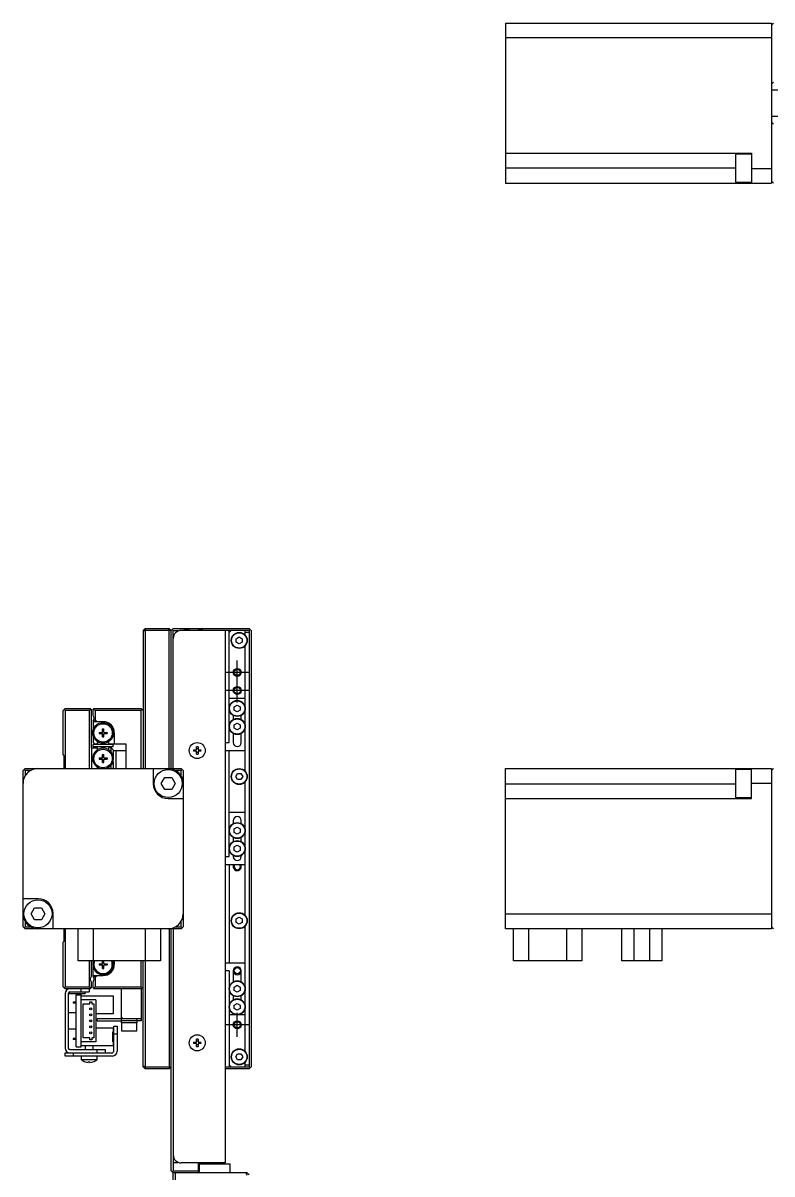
# Model space of a CAD drawing. Extents: x 0 to 896, y -8 to 534.
# Drawn here: x 0 to 187, y 246.4 to 533.8 of the extents above; entities that cross this region are included whole.
import ezdxf

# ---------------------------------------------------------------- set-up
doc = ezdxf.new("R2010")
doc.units = 0
doc.header["$LTSCALE"] = 0.5
doc.linetypes.add('CENTER', pattern=[50.8, 31.75, -6.35, 6.35, -6.35])
for name, color, linetype in [('MSM_CENTER', 1, 'CENTER'), ('MSM_CONTINUOUS', 7, 'CONTINUOUS'), ('MSM_NARROW', 5, 'CONTINUOUS')]:
    doc.layers.add(name, color=color, linetype=linetype)

msp = doc.modelspace()

# ---------------------------------------------------------------- linework, layer by layer
at = {"layer": 'MSM_CENTER'}
for p, q in [((53.5, 364.15), (53.5, 374.65)), ((56.5, 371.65), (50.5, 371.65)), ((56.5, 367.15), (50.5, 367.15)), ((53.5, 280.65), (53.5, 286.65)), ((56.5, 283.65), (50.5, 283.65))]:
    msp.add_line(p, q, dxfattribs=at)
at = {"layer": 'MSM_CONTINUOUS'}
for p, q in [((120.52, 533.83), (186.92, 533.83)), ((120.52, 533.83), (120.52, 493.83)), ((186.92, 533.83), (186.92, 493.83)), ((187.42, 533.83), (186.92, 533.33)), ((186.92, 530.13), (120.52, 530.13)), ((187.42, 519.08), (186.92, 518.58)), ((205.92, 517.08), (186.92, 517.08)), ((186.92, 510.58), (205.92, 510.58)), ((186.92, 509.08), (187.42, 508.58)), ((120.52, 501.32), (181.92, 501.32)), ((177.92, 501.07), (177.92, 494.07)), ((181.92, 501.07), (177.92, 501.07)), ((181.92, 501.32), (181.92, 493.83)), ((177.92, 497.62), (120.52, 497.62)), ((181.92, 497.53), (186.92, 497.53)), ((120.52, 493.83), (186.92, 493.83)), ((177.92, 494.07), (181.92, 494.07)), ((187.42, 493.83), (186.92, 494.33)), ((30.5, 382.65), (30, 382.15)), ((30.5, 382.65), (30.5, 347.65)), ((30.5, 382.65), (36.5, 382.65)), ((37, 382.15), (36.5, 382.65)), ((36.5, 347.65), (36.5, 382.65)), ((37.5, 382.65), (37, 382.15)), ((37.5, 382.15), (37.25, 382.4)), ((37.5, 382.65), (44.7, 382.65)), ((40.3, 382.45), (41.5, 382.45)), ((40.3, 382.15), (40.3, 382.45)), ((41.5, 382.15), (41.5, 382.45)), ((44, 382.35), (43.8, 382.15)), ((44, 382.65), (44, 382.15)), ((44.2, 382.15), (44.2, 382.65)), ((45, 382.65), (44.6, 382.25)), ((44.7, 382.65), (44.8, 382.55)), ((44.7, 382.55), (44.9, 382.55)), ((45, 382.65), (56.5, 382.65)), ((57, 382.15), (56.5, 382.65)), ((56.5, 382.15), (56.75, 382.4)), ((30.5, 382.15), (30, 381.94)), ((30, 382.15), (30, 347.65)), ((37, 382.15), (30.5, 382.15)), ((37, 347.65), (37, 382.15)), ((37.5, 382.15), (38.7, 382.15)), ((37.5, 347.65), (37.5, 382.15)), ((38.7, 382.15), (38.7, 381.98)), ((56.5, 382.15), (39.5, 382.15)), ((44.4, 382.25), (44.4, 382.15)), ((44.6, 382.25), (44.4, 382.25)), ((44.6, 382.25), (44.5, 382.15)), ((44.6, 382.25), (44.7, 382.15)), ((50.5, 382.15), (50.5, 249.15)), ((51.5, 354.15), (51.5, 382.15)), ((51.5, 381.65), (52, 382.15)), ((53.25, 380.08), (54, 380.51)), ((53.25, 379.21), (53.25, 380.08)), ((54, 380.51), (54.75, 380.08)), ((54.75, 380.08), (54.75, 379.21)), ((55.5, 380.97), (55.5, 382.15)), ((56.5, 381.65), (55.5, 381.65)), ((56.5, 382.15), (56.5, 273.15)), ((57, 382.15), (57, 273.15)), ((54, 378.78), (53.25, 379.21)), ((54.75, 379.21), (54, 378.78)), ((55.5, 346.97), (55.5, 378.32)), ((55.5, 365.15), (51.5, 365.15)), ((10, 362.15), (10.5, 362.65)), ((10.5, 362.15), (10.25, 362.4)), ((10.5, 362.65), (16.8, 362.65)), ((16.6, 362.15), (16.95, 362.5)), ((16.8, 362.65), (16.95, 362.5)), ((16.95, 362.5), (17, 362.45)), ((17, 362.45), (17, 352.85)), ((17.5, 362.45), (17.7, 362.65)), ((17.5, 360.91), (17.5, 362.45)), ((17.6, 362.55), (18, 362.15)), ((17.7, 362.65), (29.5, 362.65)), ((30, 362.15), (29.5, 362.65)), ((29.5, 362.15), (29.75, 362.4)), ((52.75, 363.08), (53.5, 363.51)), ((52.75, 362.21), (52.75, 363.08)), ((53.5, 361.78), (52.75, 362.21)), ((53.5, 363.51), (54.25, 363.08)), ((54.25, 362.21), (53.5, 361.78)), ((54.25, 363.08), (54.25, 362.21)), ((10, 351.05), (10, 362.15)), ((10.5, 362.15), (10.5, 347.65)), ((16.6, 362.15), (10.5, 362.15)), ((16.6, 347.65), (16.6, 362.15)), ((17.5, 359.58), (17.5, 357.26)), ((20, 359.35), (17.5, 359.35)), ((18, 359.85), (17.65, 359.35)), ((18, 362.15), (18, 359.85)), ((29.5, 362.15), (18, 362.15)), ((18.5, 359.35), (18, 359.85)), ((29.5, 347.65), (29.5, 362.15)), ((52.5, 360.91), (52.5, 359.88)), ((54.5, 359.88), (54.5, 360.91)), ((19, 356.69), (19, 356.4)), ((19, 356.69), (19.8, 356.69)), ((19.53, 356.4), (19.53, 356.69)), ((19.85, 357.55), (20.15, 357.55)), ((19.85, 356.75), (19.85, 357.55)), ((20.15, 357.02), (19.85, 357.02)), ((20.15, 356.75), (20.15, 357.55)), ((20.21, 356.69), (21, 356.69)), ((20.47, 356.4), (20.47, 356.69)), ((21, 356.69), (21, 356.4)), ((22.8, 356.55), (22.8, 353.85)), ((52.75, 358.58), (53.5, 359.01)), ((52.75, 357.71), (52.75, 358.58)), ((53.5, 357.28), (52.75, 357.71)), ((53.5, 359.01), (54.25, 358.58)), ((54.25, 357.71), (53.5, 357.28)), ((54.25, 358.58), (54.25, 357.71)), ((17.5, 355.83), (17.5, 354.15)), ((17.5, 354.15), (17.8, 353.85)), ((22.5, 353.65), (17.5, 353.65)), ((17.5, 353.05), (17.5, 353.65)), ((17.8, 353.85), (18.45, 353.85)), ((18.6, 354.11), (18.45, 353.85)), ((19, 356.4), (19.8, 356.4)), ((19.85, 355.55), (19.85, 356.34)), ((19.85, 356.08), (20.15, 356.08)), ((19.85, 355.55), (20.15, 355.55)), ((20.15, 355.55), (20.15, 356.34)), ((20.21, 356.4), (21, 356.4)), ((21.55, 353.85), (21.4, 354.11)), ((21.55, 353.85), (25.7, 353.85)), ((22.5, 353.05), (22.5, 353.65)), ((25.7, 353.85), (25.7, 347.65)), ((50.5, 354.15), (51.5, 354.15)), ((52.5, 356.41), (52.5, 354.15)), ((54.5, 354.15), (54.5, 356.41)), ((10, 351.05), (10.3, 350.75)), ((10.3, 347.65), (10.3, 350.75)), ((17, 352.85), (18.46, 352.85)), ((17.1, 352.85), (17.1, 347.65)), ((22.5, 353.05), (17.5, 353.05)), ((18.46, 352.85), (18.67, 352.47)), ((19.85, 351.15), (20.15, 351.15)), ((19.85, 350.35), (19.85, 351.15)), ((20.15, 350.35), (20.15, 351.15)), ((21.46, 352.71), (21.54, 352.85)), ((22, 352.85), (21.54, 352.85)), ((22.5, 352.35), (22, 352.85)), ((22, 351.81), (22, 352.85)), ((22.5, 352.35), (22.5, 350.86)), ((25.7, 352.1), (22.5, 352.1)), ((23.2, 352.1), (23.2, 347.65)), ((42.57, 352.35), (43.3, 352.35)), ((43.3, 351.95), (42.57, 351.95)), ((43.3, 352.35), (43.3, 353.07)), ((43.3, 351.22), (43.3, 351.95)), ((43.7, 353.07), (43.7, 352.35)), ((43.7, 352.35), (44.43, 352.35)), ((44.43, 351.95), (43.7, 351.95)), ((43.7, 351.95), (43.7, 351.22)), ((50.5, 352.15), (55.5, 352.15)), ((51.5, 325.65), (51.5, 352.15)), ((19, 350.29), (19, 350)), ((19, 350.29), (19.8, 350.29)), ((19, 350), (19.8, 350)), ((19.53, 350), (19.53, 350.29)), ((20.15, 350.62), (19.85, 350.62)), ((19.85, 349.15), (19.85, 349.94)), ((19.85, 349.68), (20.15, 349.68)), ((19.85, 349.15), (20.15, 349.15)), ((20.15, 349.15), (20.15, 349.94)), ((20.21, 350.29), (21, 350.29)), ((20.21, 350), (21, 350)), ((20.47, 350), (20.47, 350.29)), ((21, 350.29), (21, 350)), ((22, 347.65), (22, 348.48)), ((22.3, 347.65), (22.5, 347.85)), ((22.5, 349.43), (22.5, 347.65)), ((0, 347.15), (0.5, 347.65)), ((0, 308.15), (0, 347.15)), ((0.25, 347.4), (0.5, 347.15)), ((0.5, 347.65), (39.5, 347.65)), ((0.5, 347.15), (0.5, 345.8)), ((1.84, 347.15), (0.5, 347.15)), ((32.51, 347.65), (32.51, 343.86)), ((34.53, 343.91), (35.4, 345.41)), ((35.4, 345.41), (37.13, 345.41)), ((37.13, 345.41), (38, 343.91)), ((39.5, 347.15), (38.16, 347.15)), ((39.5, 347.65), (40, 347.15)), ((39.75, 347.4), (39.5, 347.15)), ((39.5, 345.8), (39.5, 347.15)), ((40, 347.15), (40, 308.15)), ((53.13, 345.65), (53.57, 346.4)), ((53.57, 344.9), (53.13, 345.65)), ((53.57, 346.4), (54.43, 346.4)), ((54.43, 346.4), (54.87, 345.65)), ((54.87, 345.65), (54.43, 344.9)), ((120.52, 307.65), (120.52, 347.65)), ((120.52, 347.65), (186.92, 347.65)), ((177.92, 347.41), (177.92, 340.41)), ((181.92, 347.41), (177.92, 347.41)), ((181.92, 340.16), (181.92, 347.65)), ((186.92, 347.65), (186.92, 307.65)), ((187.42, 347.65), (186.92, 347.15)), ((35.4, 342.41), (34.53, 343.91)), ((37.13, 342.41), (35.4, 342.41)), ((38, 343.91), (37.13, 342.41)), ((54.43, 344.9), (53.57, 344.9)), ((55.5, 310.97), (55.5, 344.32)), ((120.52, 343.86), (177.92, 343.86)), ((186.92, 343.95), (181.92, 343.95)), ((36.21, 340.16), (40, 340.16)), ((120.52, 340.16), (181.92, 340.16)), ((177.92, 340.41), (181.92, 340.41)), ((55.5, 336.65), (51.5, 336.65)), ((52.5, 334.65), (52.5, 333.88)), ((54.5, 333.88), (54.5, 334.65)), ((52.75, 332.58), (53.5, 333.01)), ((52.75, 331.71), (52.75, 332.58)), ((53.5, 331.28), (52.75, 331.71)), ((53.5, 333.01), (54.25, 332.58)), ((54.25, 331.71), (53.5, 331.28)), ((54.25, 332.58), (54.25, 331.71)), ((52.5, 330.41), (52.5, 329.38)), ((52.75, 328.08), (53.5, 328.51)), ((52.75, 327.21), (52.75, 328.08)), ((53.5, 328.51), (54.25, 328.08)), ((54.25, 328.08), (54.25, 327.21)), ((54.5, 329.38), (54.5, 330.41)), ((50.5, 325.65), (51.5, 325.65)), ((52.5, 325.91), (52.5, 325.65)), ((53.5, 326.78), (52.75, 327.21)), ((54.25, 327.21), (53.5, 326.78)), ((54.5, 325.65), (54.5, 325.91)), ((50.5, 323.65), (55.5, 323.65)), ((51.5, 323.65), (51.5, 299.15)), ((3.79, 315.13), (0, 315.13)), ((2, 311.38), (2.87, 312.88)), ((2.87, 309.88), (2, 311.38)), ((2.87, 312.88), (4.6, 312.88)), ((4.6, 312.88), (5.47, 311.38)), ((5.47, 311.38), (4.6, 309.88)), ((7.49, 307.65), (7.49, 311.43)), ((53.25, 310.08), (54, 310.51)), ((54, 310.51), (54.75, 310.08)), ((120.52, 311.35), (186.92, 311.35)), ((0.5, 307.65), (0, 308.15)), ((0.25, 307.9), (0.5, 308.15)), ((0.5, 309.49), (0.5, 308.15)), ((0.5, 308.15), (1.84, 308.15)), ((39.5, 307.65), (0.5, 307.65)), ((4.6, 309.88), (2.87, 309.88)), ((10.3, 304.55), (10.3, 307.65)), ((10.5, 307.65), (10.5, 293.15)), ((13.8, 299.65), (13.8, 307.65)), ((17.5, 307.65), (17.5, 299.46)), ((30.6, 299.65), (30.6, 307.65)), ((34.3, 307.65), (34.3, 299.65)), ((36.5, 307.65), (36.5, 272.65)), ((37, 247.15), (37, 307.65)), ((37.5, 307.65), (37.5, 247.15)), ((38.16, 308.15), (39.5, 308.15)), ((39.5, 308.15), (39.5, 309.49)), ((39.5, 308.15), (39.75, 307.9)), ((40, 308.15), (39.5, 307.65)), ((53.25, 309.21), (53.25, 310.08)), ((54, 308.78), (53.25, 309.21)), ((54.75, 309.21), (54, 308.78)), ((54.75, 310.08), (54.75, 309.21)), ((55.5, 276.97), (55.5, 308.32)), ((186.92, 307.65), (120.52, 307.65)), ((122.52, 299.65), (122.52, 307.65)), ((126.22, 307.65), (126.22, 299.65)), ((135.82, 299.65), (135.82, 307.65)), ((139.52, 307.65), (139.52, 299.65)), ((149.52, 299.65), (149.52, 307.65)), ((152.52, 307.65), (152.52, 299.65)), ((156.52, 299.65), (156.52, 307.65)), ((159.52, 307.65), (159.52, 299.65)), ((186.92, 308.15), (187.42, 307.65)), ((10.3, 304.55), (10, 304.25)), ((10, 293.15), (10, 304.25)), ((34.3, 299.65), (13.8, 299.65)), ((16.6, 293.15), (16.6, 299.65)), ((17, 299.65), (17, 295.71)), ((19.85, 298.95), (19.85, 299.65)), ((20.15, 299.22), (19.85, 299.22)), ((20.15, 298.95), (20.15, 299.65)), ((22.8, 299.65), (22.8, 298.75)), ((29.5, 293.15), (29.5, 299.65)), ((30, 273.15), (30, 299.65)), ((30.5, 299.65), (30.5, 272.65)), ((50.5, 299.15), (55.5, 299.15)), ((139.52, 299.65), (122.52, 299.65)), ((159.52, 299.65), (149.52, 299.65)), ((17.5, 295.71), (17.5, 298.03)), ((19, 298.89), (19, 298.6)), ((19, 298.89), (19.8, 298.89)), ((19, 298.6), (19.8, 298.6)), ((19.53, 298.6), (19.53, 298.89)), ((19.85, 297.75), (19.85, 298.54)), ((19.85, 298.28), (20.15, 298.28)), ((19.85, 297.75), (20.15, 297.75)), ((20.15, 297.75), (20.15, 298.54)), ((20.21, 298.89), (21, 298.89)), ((20.21, 298.6), (21, 298.6)), ((20.47, 298.6), (20.47, 298.89)), ((21, 298.89), (21, 298.6)), ((51.5, 297.15), (50.5, 297.15)), ((51.5, 297.15), (51.5, 273.15)), ((52.5, 297.15), (52.5, 294.38)), ((54.5, 294.38), (54.5, 297.15)), ((17, 294.38), (17, 292.85)), ((17.5, 295.95), (20, 295.95)), ((17.5, 292.85), (17.5, 294.38)), ((17.65, 295.95), (18, 295.45)), ((18, 295.45), (18.5, 295.95)), ((18, 295.45), (18, 293.15)), ((52.75, 293.08), (53.5, 293.51)), ((53.5, 293.51), (54.25, 293.08)), ((10.5, 292.65), (10, 293.15)), ((10.25, 292.9), (10.5, 293.15)), ((10.5, 293.15), (16.6, 293.15)), ((16.8, 292.65), (10.5, 292.65)), ((10.5, 291.45), (10.5, 277.85)), ((11.3, 291.45), (11.3, 277.85)), ((11.5, 291.79), (11.5, 291.35)), ((15.5, 291.35), (11.5, 291.35)), ((11.7, 291.85), (16.5, 291.85)), ((13.3, 291.15), (14.5, 291.15)), ((13.3, 278.15), (13.3, 291.15)), ((14.5, 291.85), (14.5, 292.65)), ((14.5, 278.15), (14.5, 291.15)), ((14.5, 290.9), (22.5, 290.9)), ((15.5, 291.35), (15.5, 291.85)), ((16.5, 292.65), (16.5, 291.85)), ((16.95, 292.8), (16.6, 293.15)), ((17, 292.85), (16.8, 292.65)), ((17.6, 292.75), (17.5, 292.85)), ((18, 293.15), (17.6, 292.75)), ((17.6, 292.75), (17.7, 292.65)), ((29.5, 292.65), (17.7, 292.65)), ((18, 293.15), (29.5, 293.15)), ((22.5, 290.9), (22.5, 286.4)), ((24.5, 292.65), (24.5, 284.15)), ((29.75, 292.9), (29.5, 293.15)), ((29.5, 292.65), (30, 293.15)), ((29.5, 292.65), (29.5, 284.65)), ((52.5, 290.91), (52.5, 289.88)), ((52.75, 292.21), (52.75, 293.08)), ((53.5, 291.78), (52.75, 292.21)), ((54.25, 292.21), (53.5, 291.78)), ((54.25, 293.08), (54.25, 292.21)), ((54.5, 289.88), (54.5, 290.91)), ((12.5, 289.27), (12.5, 289.02)), ((13.3, 289.27), (12.5, 289.27)), ((13.3, 289.02), (12.5, 289.02)), ((18.2, 289.9), (14.5, 289.9)), ((15, 288.9), (16.65, 288.9)), ((15, 280.4), (15, 288.9)), ((16.65, 289.4), (17.15, 289.4)), ((16.65, 288.9), (16.65, 289.4)), ((17.15, 289.4), (17.15, 288.9)), ((17.15, 288.9), (17.7, 288.9)), ((17.7, 288.9), (17.7, 280.4)), ((18.2, 289.9), (18.2, 279.4)), ((52.75, 288.58), (53.5, 289.01)), ((52.75, 287.71), (52.75, 288.58)), ((53.5, 287.28), (52.75, 287.71)), ((53.5, 289.01), (54.25, 288.58)), ((54.25, 287.71), (53.5, 287.28)), ((54.25, 288.58), (54.25, 287.71)), ((13.3, 286.65), (11.3, 286.65)), ((22.5, 286.4), (18.2, 286.4)), ((18.5, 284.65), (18.5, 285.15)), ((29.5, 285.15), (18.5, 285.15)), ((18.5, 284.65), (24.5, 284.65)), ((25, 285.15), (24.5, 285.65)), ((26.5, 284.65), (24.5, 284.65)), ((29.5, 284.65), (26.5, 284.65)), ((28.5, 284.15), (28.5, 285.15)), ((55.5, 286.15), (51.5, 286.15)), ((11.3, 282.65), (13.3, 282.65)), ((18.2, 282.9), (22.5, 282.9)), ((22.5, 281.9), (22.4, 281.9)), ((22.4, 279.4), (22.4, 281.9)), ((22.5, 282.9), (22.5, 281.9)), ((22.7, 277.15), (22.7, 283.35)), ((22.7, 283.35), (23.5, 283.35)), ((23.5, 283.35), (23.5, 277.05)), ((28.5, 284.15), (24.5, 284.15)), ((24.6, 284.15), (24.6, 282.15)), ((24.6, 282.15), (28.4, 282.15)), ((28.4, 282.15), (28.4, 284.15)), ((12.5, 280.27), (12.5, 280.02)), ((13.3, 280.27), (12.5, 280.27)), ((13.3, 280.02), (12.5, 280.02)), ((18.2, 279.4), (14.5, 279.4)), ((16.65, 280.4), (15, 280.4)), ((16.65, 279.9), (16.65, 280.4)), ((17.15, 279.9), (16.65, 279.9)), ((17.15, 280.4), (17.15, 279.9)), ((17.7, 280.4), (17.15, 280.4)), ((22.4, 281.1), (22.5, 281.1)), ((22.4, 280.72), (22.5, 280.72)), ((22.4, 280.57), (22.5, 280.57)), ((22.4, 280.2), (22.5, 280.2)), ((22.5, 279.4), (22.4, 279.4)), ((22.5, 280.2), (22.5, 281.1)), ((22.5, 279.4), (22.5, 278.4)), ((23.5, 281.35), (22.7, 281.35)), ((42.57, 279.35), (43.3, 279.35)), ((43.3, 278.95), (42.57, 278.95)), ((43.3, 279.35), (43.3, 280.07)), ((43.3, 278.22), (43.3, 278.95)), ((43.7, 280.07), (43.7, 279.35)), ((43.7, 279.35), (44.43, 279.35)), ((44.43, 278.95), (43.7, 278.95)), ((43.7, 278.95), (43.7, 278.22)), ((10.5, 275.85), (10.5, 276.65)), ((10.5, 276.65), (22.2, 276.65)), ((11.7, 277.45), (20.5, 277.45)), ((12.5, 276.65), (12.5, 275.85)), ((13.3, 278.15), (14.5, 278.15)), ((22.5, 278.4), (14.5, 278.4)), ((15.5, 278.4), (15.5, 277.45)), ((17.5, 277.45), (17.5, 278.4)), ((18.5, 276.65), (18.5, 277.45)), ((20.5, 277.45), (20.5, 276.65)), ((53.13, 275.65), (53.57, 276.4)), ((53.57, 276.4), (54.43, 276.4)), ((54.43, 276.4), (54.87, 275.65)), ((22.3, 275.85), (10.5, 275.85)), ((14.5, 275.85), (14.5, 274.95)), ((14.5, 274.95), (18.5, 274.95)), ((15.55, 274.39), (15.57, 274.39)), ((16.3, 274.39), (16.7, 274.39)), ((16.3, 274.26), (16.3, 274.39)), ((16.7, 274.39), (16.7, 274.26)), ((17.43, 274.39), (17.45, 274.39)), ((18.5, 274.95), (18.5, 275.85)), ((30.5, 273.15), (30, 273.35)), ((30, 273.15), (30.5, 272.65)), ((30.5, 273.15), (37, 273.15)), ((36.5, 272.65), (37, 273.15)), ((50.5, 273.15), (56.5, 273.15)), ((52, 273.15), (51.5, 273.65)), ((53.57, 274.9), (53.13, 275.65)), ((54.43, 274.9), (53.57, 274.9)), ((54.87, 275.65), (54.43, 274.9)), ((55.5, 273.15), (55.5, 274.32)), ((55.5, 273.65), (56.5, 273.65)), ((56.75, 272.9), (56.5, 273.15)), ((56.5, 272.65), (57, 273.15)), ((36.5, 272.65), (30.5, 272.65)), ((56.5, 272.65), (50.5, 272.65)), ((38.7, 249.15), (37.5, 249.15)), ((38.7, 249.31), (38.7, 249.15)), ((50.5, 249.15), (39.5, 249.15)), ((43.8, 247.15), (43.8, 249.15)), ((44, 249.15), (44, 247.05)), ((44.1, 247.15), (44.1, 249.15)), ((44.1, 248.95), (51.75, 248.95)), ((50, 248.95), (50, 249.15)), ((51.75, 246.65), (51.75, 248.95)), ((37, 247.15), (37.5, 246.65)), ((37.25, 246.9), (37.5, 247.15)), ((37.5, 247.15), (43.8, 247.15)), ((37.5, 233.15), (37.5, 246.65)), ((56, 246.65), (37.5, 246.65)), ((38, 246.65), (38, 233.15)), ((43.6, 246.65), (43.95, 247)), ((43.8, 247.15), (43.95, 247)), ((43.95, 247), (44, 247.05)), ((44, 247.05), (44.1, 247.15)), ((56, 246.03), (55.69, 246.65)), ((56, 246.65), (56.5, 246.15))]:
    msp.add_line(p, q, dxfattribs=at)
for centre, radius in [((54, 379.65), 2), ((54, 379.65), 1.9), ((53.5, 371.65), 0.783), ((53.5, 367.15), 0.783), ((53.5, 362.65), 2), ((53.5, 362.65), 1.9), ((53.5, 358.15), 2), ((53.5, 358.15), 1.9), ((20, 356.55), 2.6), ((20, 356.55), 2.3), ((43.5, 352.15), 2), ((20, 350.15), 2.3), ((36.26, 343.91), 3.5), ((54, 345.65), 2), ((54, 345.65), 1.9), ((53.5, 332.15), 2), ((53.5, 332.15), 1.9), ((53.5, 327.65), 2), ((53.5, 327.65), 1.9), ((3.74, 311.38), 3.5), ((54, 309.65), 2), ((54, 309.65), 1.9), ((53.5, 297.15), 0.783), ((53.5, 292.65), 2), ((53.5, 292.65), 1.9), ((16.9, 287.65), 0.25), ((53.5, 288.15), 2), ((53.5, 288.15), 1.9), ((16.9, 286.15), 0.25), ((16.9, 284.65), 0.25), ((16.9, 283.15), 0.25), ((16.9, 281.65), 0.25), ((53.5, 283.65), 0.783), ((43.5, 279.15), 2), ((54, 275.65), 2), ((54, 275.65), 1.9)]:
    msp.add_circle(centre, radius, dxfattribs=at)
for centre, radius, start, end in [((44.7, 382.25), 0.3, 90, 180), ((39.5, 380.15), 2, 90, 180), ((16.75, 360.25), 1, 318.5904, 41.4096), ((20, 356.55), 2.8, 0, 90), ((19.8, 356.75), 0.06, 270, 0), ((20.21, 356.75), 0.06, 180, 270), ((20, 353.35), 1.59, 143.8028, 169.1069), ((20.12, 353.23), 1.75, 142.994, 150), ((19.8, 356.34), 0.06, 0, 90), ((20.21, 356.34), 0.06, 90, 180), ((19.89, 353.23), 1.75, 30, 37.006), ((20, 353.35), 1.59, 10.8931, 36.1972), ((53.5, 354.15), 1, 180, 0), ((20, 350.15), 2.6, 285.9424, 254.0576), ((20, 353.35), 1.59, 190.8931, 216.1972), ((20.12, 353.46), 1.75, 214.5052, 217.006), ((20, 353.35), 1.59, 323.8028, 349.1069), ((19.89, 353.46), 1.75, 322.994, 334.5052), ((43.5, 352.15), 0.95, 167.8468, 192.1532), ((43.5, 352.15), 0.435, 152.6335, 207.3665), ((43.5, 352.15), 0.95, 77.8468, 102.1532), ((43.5, 352.15), 0.435, 62.6335, 117.3665), ((43.5, 352.15), 0.435, 242.6335, 297.3665), ((43.5, 352.15), 0.95, 257.8468, 282.1532), ((43.5, 352.15), 0.435, 332.6335, 27.3665), ((43.5, 352.15), 0.95, 347.8468, 12.1532), ((19.8, 350.35), 0.06, 270, 0), ((19.8, 349.94), 0.06, 0, 90), ((20.21, 350.35), 0.06, 180, 270), ((20.21, 349.94), 0.06, 90, 180), ((3.7, 343.95), 3.7, 90, 180), ((36.3, 343.95), 3.7, 0, 90), ((36.21, 343.86), 3.7, 180, 270), ((53.5, 334.65), 1, 0, 180), ((53.5, 325.65), 1, 180, 0), ((53.5, 323.15), 0.783, 140.3451, 39.6549), ((3.79, 311.43), 3.7, 0, 90), ((3.7, 311.35), 3.7, 180, 270), ((36.3, 311.35), 3.7, 270, 0), ((20, 298.75), 2.6, 159.7478, 20.2522), ((20, 298.75), 2.3, 156.9643, 23.0357), ((19.8, 298.95), 0.06, 270, 0), ((20.21, 298.95), 0.06, 180, 270), ((19.8, 298.54), 0.06, 0, 90), ((20, 298.75), 2.8, 270, 0), ((20.21, 298.54), 0.06, 90, 180), ((53.5, 297.15), 1, 0, 180), ((17.75, 295.05), 1, 138.5904, 221.4096), ((16.75, 295.05), 1, 318.5904, 41.4096), ((11.7, 291.45), 1.2, 90, 180), ((11.7, 291.45), 0.4, 90, 180), ((43.5, 279.15), 0.95, 167.8468, 192.1532), ((43.5, 279.15), 0.435, 152.6335, 207.3665), ((43.5, 279.15), 0.95, 77.8468, 102.1532), ((43.5, 279.15), 0.435, 62.6335, 117.3665), ((43.5, 279.15), 0.435, 332.6335, 27.3665), ((43.5, 279.15), 0.95, 347.8468, 12.1532), ((11.7, 277.85), 1.2, 180, 270), ((11.7, 277.85), 0.4, 180, 270), ((22.2, 277.15), 0.5, 270, 0), ((22.3, 277.05), 1.2, 270, 0), ((43.5, 279.15), 0.435, 242.6335, 297.3665), ((43.5, 279.15), 0.95, 257.8468, 282.1532), ((16.5, 277.45), 3.2, 231.3178, 252.73), ((16.5, 277.45), 3.19, 253.0947, 266.4097), ((16.5, 277.45), 3.19, 273.5903, 286.9053), ((16.5, 277.45), 3.2, 287.27, 308.6822), ((39.5, 251.15), 2, 180, 270)]:
    msp.add_arc(centre, radius, start, end, dxfattribs=at)
at = {"layer": 'MSM_NARROW'}
for centre in [(53.5, 371.65), (53.5, 367.15), (53.5, 283.65)]:
    msp.add_circle(centre, 1, dxfattribs=at)
for centre, start, end in [((53.5, 323.15), 150, 30), ((53.5, 297.15), 180, 0)]:
    msp.add_arc(centre, 1, start, end, dxfattribs=at)

doc.saveas('drawing.dxf')
